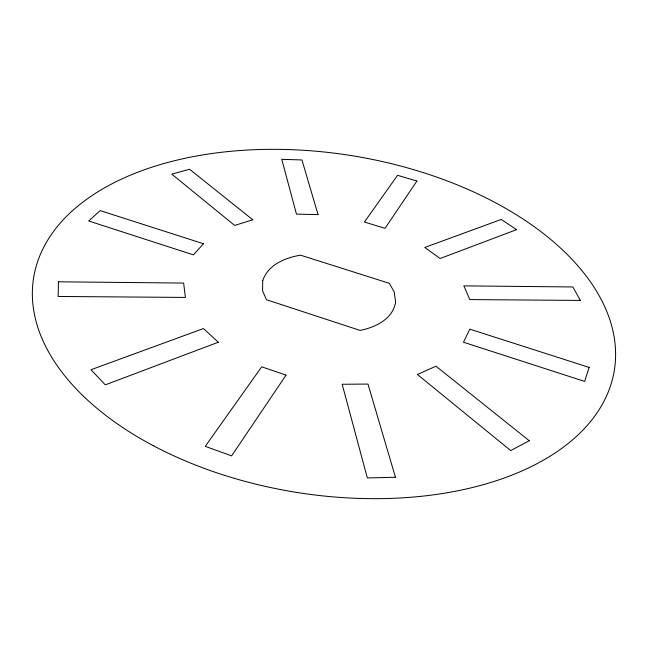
<?xml version="1.0" encoding="UTF-8"?>
<svg xmlns="http://www.w3.org/2000/svg" width="648" height="648" viewBox="0 0 648 648"><rect width="100%" height="100%" fill="white"/><g stroke="black" fill="none" stroke-linecap="round" stroke-linejoin="round"><path stroke-width="0.97" d="M262.724 280.616L262.57 290.758L266.425 299.716L360.102 330.407C375.37 327.418 392.882 319.059 395.612 302.073L394.227 291.916L389.31 283.314L300.486 255.166C285.201 257.734 268.045 264.724 262.724 280.616M58.45 281.807L58.158 296.46L185.385 297.424L183.651 283.063L58.45 281.807M589.154 367.416L584.626 381.413L463.474 342.217L469.816 329.152L589.154 367.416M286.068 375.111L231.628 455.86L205.246 446.359L261.695 366.8L286.068 375.111M416.923 181.043L385.025 228.347L364.427 222.029L397.572 175.316L416.923 181.043M203.504 243.753L193.404 254.858L88.711 220.992L100.157 210.608L203.504 243.753M529.246 440.737L510.689 450.571L417.417 374.495L435.974 366.193L529.246 440.737M218.271 342.233L105.3 384.863L90.987 369.733L203.44 328.544L218.271 342.233M516.586 229.651L440.097 258.52L424.78 247.463L501.252 219.445L516.586 229.651M252.777 219.777L234.673 225.439L171.785 174.142L189.605 169.282L252.777 219.777M395.45 477.268L367.327 477.94L342.168 384.256L367.983 384.07L395.45 477.268M580.349 300.421L469.8 299.579L463.838 285.865L572.864 286.959L580.349 300.421M318.046 214.601L296.468 214.124L281.75 159.319L301.944 159.959L318.046 214.601M153.56 445.832A294.022 170.61 9 0 0 614.134 371.49A294.022 170.61 9 0 0 204.25 154.678A294.022 170.61 9 0 0 153.56 445.832"/></g></svg>
